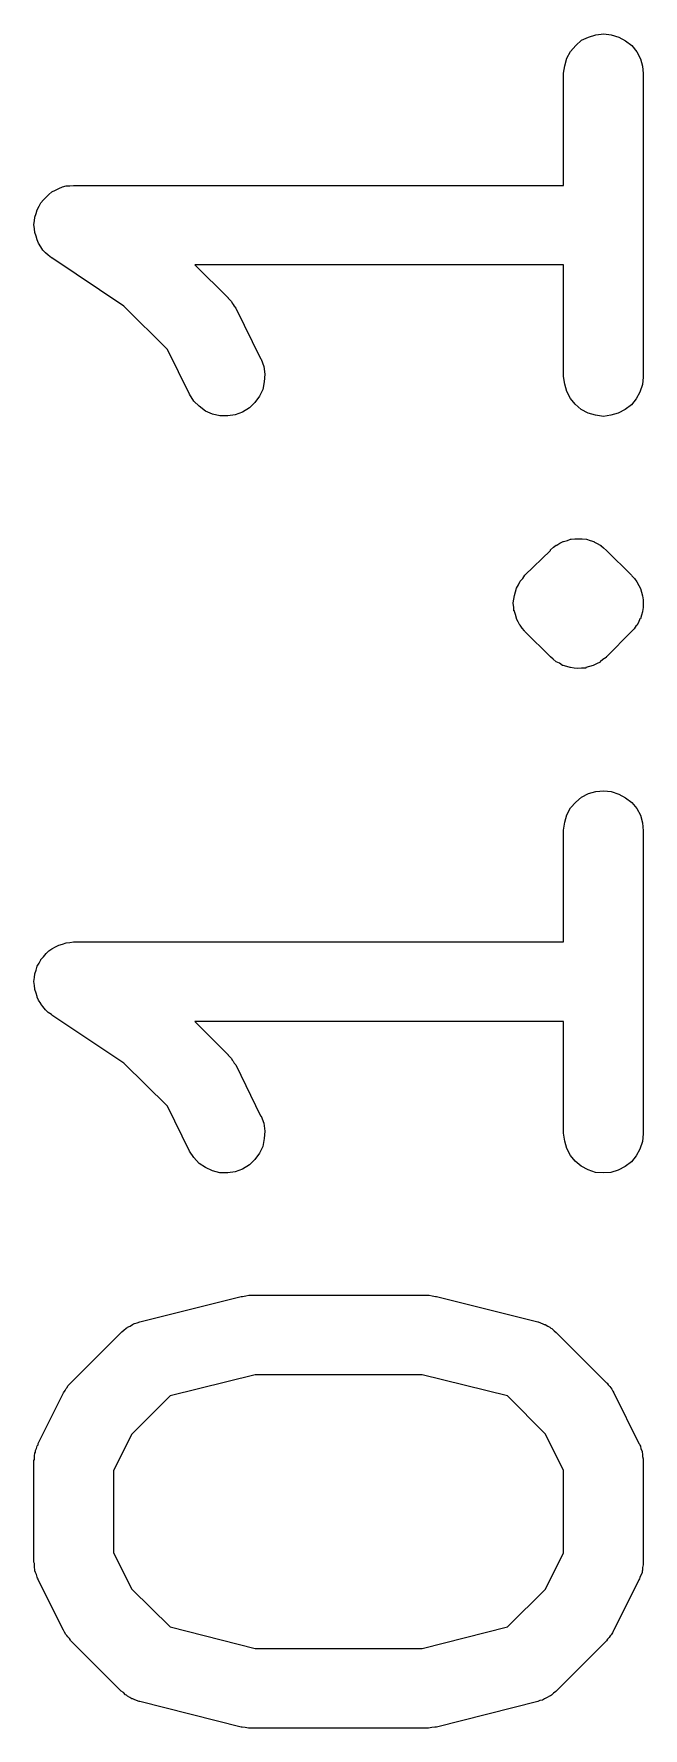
# Model space of a CAD drawing. Extents: x 160.5 to 231.1, y -123.8 to -81.5.
# Drawn here: x 198.852 to 200.002, y -112.449 to -109.251 of the extents above; entities that cross this region are included whole.
import ezdxf

# ---------------------------------------------------------------- set-up
doc = ezdxf.new("R2010")
doc.units = 0
doc.layers.add('BLACK', color=7, linetype='CONTINUOUS')

msp = doc.modelspace()

# ---------------------------------------------------------------- linework, layer by layer
at = {"layer": 'BLACK', "linetype": 'CONTINUOUS'}
for p, q in [((199.865, -109.284), (199.875, -109.273)), ((199.875, -109.273), (199.886, -109.263)), ((199.886, -109.263), (199.899, -109.257)), ((199.899, -109.257), (199.913, -109.253)), ((199.913, -109.253), (199.928, -109.251)), ((199.928, -109.251), (199.942, -109.253)), ((199.942, -109.253), (199.956, -109.257)), ((199.956, -109.257), (199.969, -109.264)), ((199.969, -109.264), (199.981, -109.273)), ((199.981, -109.273), (199.99, -109.285)), ((199.854, -109.311), (199.858, -109.297)), ((199.858, -109.297), (199.865, -109.284)), ((199.99, -109.285), (199.997, -109.298)), ((199.997, -109.298), (200.001, -109.312)), ((199.852, -109.325), (199.854, -109.311)), ((199.852, -109.326), (199.852, -109.325)), ((199.852, -109.537), (199.852, -109.326)), ((200.001, -109.312), (200.002, -109.326)), ((200.002, -109.326), (200.002, -109.898)), ((198.87, -109.564), (198.875, -109.559)), ((198.875, -109.559), (198.88, -109.554)), ((198.875, -109.559), (198.875, -109.559)), ((198.875, -109.559), (198.875, -109.559)), ((198.88, -109.554), (198.886, -109.549)), ((198.886, -109.549), (198.893, -109.546)), ((198.886, -109.549), (198.886, -109.549)), ((198.886, -109.549), (198.886, -109.549)), ((198.893, -109.546), (198.899, -109.543)), ((198.899, -109.543), (198.906, -109.54)), ((198.899, -109.543), (198.899, -109.543)), ((198.899, -109.543), (198.899, -109.543)), ((198.906, -109.54), (198.913, -109.538)), ((198.913, -109.538), (198.913, -109.538)), ((198.913, -109.538), (198.913, -109.538)), ((198.913, -109.538), (198.92, -109.538)), ((198.92, -109.538), (198.927, -109.537)), ((198.927, -109.537), (199.852, -109.537)), ((198.854, -109.597), (198.856, -109.59)), ((198.856, -109.59), (198.858, -109.583)), ((198.858, -109.583), (198.862, -109.576)), ((198.858, -109.583), (198.858, -109.583)), ((198.858, -109.583), (198.858, -109.583)), ((198.862, -109.576), (198.865, -109.57)), ((198.865, -109.57), (198.87, -109.564)), ((198.865, -109.57), (198.865, -109.57)), ((198.865, -109.57), (198.865, -109.57)), ((198.852, -109.611), (198.853, -109.604)), ((198.853, -109.619), (198.852, -109.611)), ((198.852, -109.611), (198.852, -109.611)), ((198.852, -109.611), (198.852, -109.611)), ((198.853, -109.604), (198.854, -109.597)), ((198.854, -109.626), (198.853, -109.619)), ((198.854, -109.597), (198.854, -109.597)), ((198.854, -109.597), (198.854, -109.597)), ((198.856, -109.633), (198.854, -109.626)), ((198.854, -109.626), (198.854, -109.626)), ((198.854, -109.626), (198.854, -109.626)), ((198.858, -109.64), (198.856, -109.633)), ((198.861, -109.646), (198.858, -109.64)), ((198.858, -109.64), (198.858, -109.64)), ((198.858, -109.64), (198.858, -109.64)), ((198.865, -109.653), (198.861, -109.646)), ((198.869, -109.659), (198.865, -109.653)), ((198.865, -109.653), (198.865, -109.653)), ((198.865, -109.653), (198.865, -109.653)), ((198.874, -109.664), (198.869, -109.659)), ((198.879, -109.669), (198.874, -109.664)), ((198.874, -109.664), (198.874, -109.664)), ((198.874, -109.664), (198.874, -109.664)), ((198.885, -109.674), (198.879, -109.669)), ((198.886, -109.674), (198.885, -109.674)), ((198.885, -109.674), (198.885, -109.674)), ((198.885, -109.674), (198.885, -109.674)), ((198.885, -109.674), (198.885, -109.674)), ((199.022, -109.765), (198.886, -109.674)), ((199.852, -109.687), (199.156, -109.687)), ((199.156, -109.687), (199.219, -109.749)), ((199.852, -109.898), (199.852, -109.687)), ((199.219, -109.749), (199.219, -109.75)), ((199.219, -109.75), (199.222, -109.753)), ((199.222, -109.753), (199.225, -109.756)), ((199.104, -109.847), (199.022, -109.765)), ((199.225, -109.756), (199.226, -109.759)), ((199.226, -109.759), (199.228, -109.762)), ((199.228, -109.762), (199.23, -109.765)), ((199.23, -109.765), (199.233, -109.769)), ((199.233, -109.769), (199.28, -109.864)), ((199.146, -109.931), (199.104, -109.847)), ((199.28, -109.864), (199.281, -109.865)), ((199.281, -109.865), (199.286, -109.879)), ((199.286, -109.879), (199.288, -109.893)), ((199.287, -109.908), (199.284, -109.922)), ((199.288, -109.893), (199.287, -109.908)), ((199.854, -109.912), (199.852, -109.898)), ((199.858, -109.926), (199.854, -109.912)), ((200.001, -109.913), (199.996, -109.927)), ((200.002, -109.899), (200.001, -109.913)), ((200.002, -109.898), (200.002, -109.899)), ((199.154, -109.944), (199.146, -109.931)), ((199.164, -109.954), (199.154, -109.944)), ((199.269, -109.947), (199.259, -109.957)), ((199.278, -109.935), (199.269, -109.947)), ((199.284, -109.922), (199.278, -109.935)), ((199.865, -109.939), (199.858, -109.926)), ((199.874, -109.95), (199.865, -109.939)), ((199.989, -109.94), (199.98, -109.951)), ((199.996, -109.927), (199.989, -109.94)), ((199.176, -109.963), (199.164, -109.954)), ((199.189, -109.969), (199.176, -109.963)), ((199.203, -109.972), (199.189, -109.969)), ((199.218, -109.972), (199.203, -109.972)), ((199.232, -109.97), (199.218, -109.972)), ((199.246, -109.965), (199.232, -109.97)), ((199.259, -109.957), (199.246, -109.965)), ((199.885, -109.96), (199.874, -109.95)), ((199.898, -109.967), (199.885, -109.96)), ((199.912, -109.971), (199.898, -109.967)), ((199.927, -109.973), (199.912, -109.971)), ((199.941, -109.971), (199.927, -109.973)), ((199.955, -109.967), (199.941, -109.971)), ((199.968, -109.96), (199.955, -109.967)), ((199.98, -109.951), (199.968, -109.96)), ((199.779, -110.273), (199.827, -110.226)), ((199.827, -110.225), (199.833, -110.22)), ((199.827, -110.226), (199.827, -110.225)), ((199.827, -110.225), (199.827, -110.225)), ((199.827, -110.225), (199.827, -110.225)), ((199.827, -110.225), (199.827, -110.225)), ((199.833, -110.22), (199.838, -110.216)), ((199.838, -110.216), (199.839, -110.216)), ((199.839, -110.216), (199.845, -110.212)), ((199.839, -110.216), (199.839, -110.216)), ((199.845, -110.212), (199.851, -110.209)), ((199.851, -110.209), (199.852, -110.209)), ((199.852, -110.209), (199.859, -110.207)), ((199.852, -110.209), (199.852, -110.209)), ((199.859, -110.207), (199.865, -110.205)), ((199.865, -110.205), (199.866, -110.205)), ((199.866, -110.205), (199.873, -110.204)), ((199.866, -110.205), (199.866, -110.205)), ((199.873, -110.204), (199.88, -110.204)), ((199.88, -110.204), (199.881, -110.204)), ((199.88, -110.204), (199.88, -110.204)), ((199.881, -110.204), (199.887, -110.204)), ((199.887, -110.204), (199.895, -110.205)), ((199.895, -110.205), (199.895, -110.205)), ((199.895, -110.205), (199.895, -110.205)), ((199.895, -110.205), (199.902, -110.207)), ((199.902, -110.207), (199.909, -110.209)), ((199.909, -110.209), (199.909, -110.209)), ((199.909, -110.209), (199.909, -110.21)), ((199.909, -110.21), (199.915, -110.213)), ((199.915, -110.213), (199.921, -110.216)), ((199.921, -110.216), (199.922, -110.216)), ((199.922, -110.216), (199.922, -110.217)), ((199.922, -110.217), (199.927, -110.221)), ((199.927, -110.221), (199.933, -110.226)), ((199.933, -110.226), (199.98, -110.273)), ((199.761, -110.304), (199.763, -110.297)), ((199.763, -110.297), (199.767, -110.291)), ((199.763, -110.297), (199.763, -110.297)), ((199.763, -110.297), (199.763, -110.297)), ((199.763, -110.297), (199.763, -110.297)), ((199.763, -110.297), (199.763, -110.297)), ((199.767, -110.291), (199.77, -110.284)), ((199.77, -110.284), (199.775, -110.279)), ((199.77, -110.284), (199.77, -110.284)), ((199.77, -110.284), (199.77, -110.284)), ((199.77, -110.284), (199.77, -110.284)), ((199.77, -110.284), (199.77, -110.284)), ((199.775, -110.279), (199.779, -110.273)), ((199.98, -110.273), (199.981, -110.274)), ((199.981, -110.274), (199.981, -110.274)), ((199.981, -110.274), (199.981, -110.274)), ((199.981, -110.274), (199.981, -110.274)), ((199.981, -110.274), (199.981, -110.274)), ((199.981, -110.274), (199.981, -110.274)), ((199.981, -110.274), (199.981, -110.274)), ((199.981, -110.274), (199.986, -110.279)), ((199.986, -110.279), (199.99, -110.285)), ((199.99, -110.285), (199.99, -110.285)), ((199.99, -110.285), (199.99, -110.285)), ((199.99, -110.285), (199.99, -110.285)), ((199.99, -110.285), (199.99, -110.285)), ((199.99, -110.285), (199.994, -110.292)), ((199.994, -110.292), (199.997, -110.298)), ((199.997, -110.298), (199.997, -110.298)), ((199.997, -110.298), (199.997, -110.298)), ((199.997, -110.298), (199.997, -110.298)), ((199.997, -110.298), (199.997, -110.298)), ((199.997, -110.298), (199.999, -110.305)), ((199.757, -110.325), (199.758, -110.318)), ((199.757, -110.326), (199.757, -110.325)), ((199.758, -110.333), (199.757, -110.326)), ((199.757, -110.326), (199.757, -110.326)), ((199.757, -110.326), (199.757, -110.326)), ((199.757, -110.326), (199.757, -110.326)), ((199.758, -110.318), (199.759, -110.311)), ((199.759, -110.311), (199.761, -110.304)), ((199.759, -110.311), (199.759, -110.311)), ((199.759, -110.311), (199.759, -110.311)), ((199.759, -110.311), (199.759, -110.311)), ((199.759, -110.311), (199.759, -110.311)), ((199.999, -110.305), (200.001, -110.312)), ((200.001, -110.312), (200.001, -110.312)), ((200.001, -110.312), (200.001, -110.312)), ((200.001, -110.312), (200.001, -110.312)), ((200.001, -110.312), (200.001, -110.312)), ((200.001, -110.312), (200.002, -110.319)), ((200.002, -110.319), (200.002, -110.326)), ((200.002, -110.326), (200.002, -110.327)), ((200.002, -110.327), (200.002, -110.327)), ((200.002, -110.327), (200.002, -110.327)), ((200.002, -110.327), (200.002, -110.327)), ((200.002, -110.327), (200.002, -110.334)), ((199.758, -110.34), (199.758, -110.333)), ((199.759, -110.34), (199.758, -110.34)), ((199.758, -110.34), (199.758, -110.34)), ((199.758, -110.34), (199.758, -110.34)), ((199.759, -110.341), (199.759, -110.34)), ((199.761, -110.347), (199.759, -110.341)), ((199.763, -110.354), (199.761, -110.347)), ((199.763, -110.355), (199.763, -110.354)), ((199.763, -110.354), (199.763, -110.354)), ((199.763, -110.354), (199.763, -110.354)), ((199.763, -110.354), (199.763, -110.354)), ((199.766, -110.361), (199.763, -110.355)), ((199.769, -110.367), (199.766, -110.361)), ((199.993, -110.362), (199.99, -110.368)), ((199.996, -110.355), (199.993, -110.362)), ((199.997, -110.355), (199.996, -110.355)), ((199.996, -110.355), (199.996, -110.355)), ((199.999, -110.348), (199.997, -110.355)), ((199.997, -110.355), (199.997, -110.355)), ((199.997, -110.355), (199.997, -110.355)), ((200.001, -110.342), (199.999, -110.348)), ((199.999, -110.348), (199.999, -110.348)), ((200.002, -110.334), (200.001, -110.341)), ((200.001, -110.341), (200.001, -110.341)), ((200.001, -110.341), (200.001, -110.341)), ((200.001, -110.341), (200.001, -110.341)), ((200.001, -110.341), (200.001, -110.342)), ((199.77, -110.367), (199.769, -110.367)), ((199.769, -110.367), (199.769, -110.367)), ((199.769, -110.367), (199.769, -110.367)), ((199.769, -110.367), (199.769, -110.367)), ((199.774, -110.373), (199.77, -110.367)), ((199.778, -110.378), (199.774, -110.373)), ((199.779, -110.379), (199.778, -110.378)), ((199.827, -110.427), (199.779, -110.379)), ((199.779, -110.379), (199.779, -110.379)), ((199.779, -110.379), (199.779, -110.379)), ((199.779, -110.379), (199.779, -110.379)), ((199.779, -110.379), (199.779, -110.379)), ((199.779, -110.379), (199.779, -110.379)), ((199.779, -110.379), (199.779, -110.379)), ((199.98, -110.379), (199.933, -110.427)), ((199.985, -110.374), (199.98, -110.379)), ((199.989, -110.368), (199.985, -110.374)), ((199.99, -110.368), (199.989, -110.368)), ((199.989, -110.368), (199.989, -110.368)), ((199.99, -110.368), (199.99, -110.368)), ((199.99, -110.368), (199.99, -110.368)), ((199.832, -110.431), (199.827, -110.427)), ((199.838, -110.436), (199.832, -110.431)), ((199.844, -110.439), (199.838, -110.436)), ((199.838, -110.436), (199.838, -110.436)), ((199.838, -110.436), (199.838, -110.436)), ((199.85, -110.443), (199.844, -110.439)), ((199.851, -110.443), (199.85, -110.443)), ((199.858, -110.445), (199.851, -110.443)), ((199.851, -110.443), (199.851, -110.443)), ((199.864, -110.447), (199.858, -110.445)), ((199.865, -110.447), (199.864, -110.447)), ((199.872, -110.448), (199.865, -110.447)), ((199.865, -110.447), (199.865, -110.447)), ((199.879, -110.449), (199.872, -110.448)), ((199.886, -110.448), (199.879, -110.449)), ((199.879, -110.449), (199.879, -110.449)), ((199.879, -110.449), (199.879, -110.449)), ((199.894, -110.448), (199.886, -110.448)), ((199.901, -110.445), (199.894, -110.447)), ((199.894, -110.447), (199.894, -110.447)), ((199.894, -110.447), (199.894, -110.448)), ((199.908, -110.443), (199.901, -110.445)), ((199.914, -110.44), (199.908, -110.443)), ((199.908, -110.443), (199.908, -110.443)), ((199.908, -110.443), (199.908, -110.443)), ((199.921, -110.437), (199.914, -110.44)), ((199.926, -110.432), (199.921, -110.436)), ((199.921, -110.436), (199.921, -110.437)), ((199.921, -110.437), (199.921, -110.437)), ((199.932, -110.428), (199.926, -110.432)), ((199.933, -110.427), (199.932, -110.427)), ((199.932, -110.427), (199.932, -110.427)), ((199.932, -110.427), (199.932, -110.427)), ((199.932, -110.427), (199.932, -110.428)), ((199.899, -110.685), (199.913, -110.681)), ((199.913, -110.681), (199.928, -110.68)), ((199.928, -110.68), (199.942, -110.681)), ((199.942, -110.681), (199.956, -110.686)), ((199.858, -110.725), (199.865, -110.712)), ((199.865, -110.712), (199.875, -110.701)), ((199.875, -110.701), (199.886, -110.692)), ((199.886, -110.692), (199.899, -110.685)), ((199.956, -110.686), (199.969, -110.693)), ((199.969, -110.693), (199.981, -110.702)), ((199.981, -110.702), (199.99, -110.713)), ((199.99, -110.713), (199.997, -110.726)), ((199.852, -110.754), (199.854, -110.739)), ((199.854, -110.739), (199.858, -110.725)), ((199.997, -110.726), (200.001, -110.74)), ((200.001, -110.74), (200.002, -110.755)), ((199.852, -110.755), (199.852, -110.754)), ((199.852, -110.965), (199.852, -110.755)), ((200.002, -110.755), (200.002, -111.326)), ((198.899, -110.971), (198.906, -110.969)), ((198.906, -110.969), (198.913, -110.967)), ((198.913, -110.967), (198.92, -110.966)), ((198.913, -110.967), (198.913, -110.967)), ((198.913, -110.967), (198.913, -110.967)), ((198.92, -110.966), (198.927, -110.965)), ((198.927, -110.965), (199.852, -110.965)), ((198.862, -111.005), (198.865, -110.999)), ((198.865, -110.998), (198.87, -110.993)), ((198.865, -110.999), (198.865, -110.998)), ((198.865, -110.998), (198.865, -110.998)), ((198.87, -110.993), (198.875, -110.987)), ((198.875, -110.987), (198.88, -110.982)), ((198.875, -110.987), (198.875, -110.987)), ((198.875, -110.987), (198.875, -110.987)), ((198.88, -110.982), (198.886, -110.978)), ((198.886, -110.978), (198.893, -110.974)), ((198.886, -110.978), (198.886, -110.978)), ((198.886, -110.978), (198.886, -110.978)), ((198.893, -110.974), (198.899, -110.971)), ((198.899, -110.971), (198.899, -110.971)), ((198.899, -110.971), (198.899, -110.971)), ((198.852, -111.04), (198.853, -111.032)), ((198.853, -111.032), (198.854, -111.025)), ((198.854, -111.025), (198.856, -111.018)), ((198.854, -111.025), (198.854, -111.025)), ((198.854, -111.025), (198.854, -111.025)), ((198.856, -111.018), (198.858, -111.011)), ((198.858, -111.011), (198.862, -111.005)), ((198.858, -111.011), (198.858, -111.011)), ((198.858, -111.011), (198.858, -111.011)), ((198.853, -111.047), (198.852, -111.04)), ((198.852, -111.04), (198.852, -111.04)), ((198.852, -111.04), (198.852, -111.04)), ((198.854, -111.054), (198.853, -111.047)), ((198.854, -111.055), (198.854, -111.054)), ((198.854, -111.054), (198.854, -111.054)), ((198.856, -111.062), (198.854, -111.055)), ((198.858, -111.068), (198.856, -111.062)), ((198.858, -111.069), (198.858, -111.068)), ((198.861, -111.075), (198.858, -111.069)), ((198.858, -111.069), (198.858, -111.069)), ((198.865, -111.081), (198.861, -111.075)), ((198.865, -111.082), (198.865, -111.081)), ((198.865, -111.081), (198.865, -111.081)), ((198.869, -111.087), (198.865, -111.082)), ((198.874, -111.093), (198.869, -111.087)), ((198.879, -111.098), (198.874, -111.093)), ((198.874, -111.093), (198.874, -111.093)), ((198.874, -111.093), (198.874, -111.093)), ((198.885, -111.102), (198.879, -111.098)), ((198.886, -111.103), (198.885, -111.102)), ((198.885, -111.102), (198.885, -111.102)), ((198.885, -111.102), (198.885, -111.102)), ((198.885, -111.102), (198.885, -111.102)), ((199.022, -111.194), (198.886, -111.103)), ((199.852, -111.115), (199.156, -111.115)), ((199.156, -111.115), (199.219, -111.178)), ((199.852, -111.326), (199.852, -111.115)), ((199.104, -111.275), (199.022, -111.194)), ((199.219, -111.178), (199.219, -111.179)), ((199.219, -111.179), (199.222, -111.182)), ((199.222, -111.182), (199.225, -111.185)), ((199.225, -111.185), (199.226, -111.188)), ((199.226, -111.188), (199.228, -111.19)), ((199.228, -111.19), (199.23, -111.194)), ((199.23, -111.194), (199.233, -111.197)), ((199.233, -111.197), (199.28, -111.293)), ((199.146, -111.36), (199.104, -111.275)), ((199.28, -111.293), (199.281, -111.294)), ((199.281, -111.294), (199.286, -111.307)), ((199.286, -111.307), (199.288, -111.322)), ((199.288, -111.322), (199.287, -111.336)), ((199.284, -111.351), (199.278, -111.364)), ((199.287, -111.336), (199.284, -111.351)), ((199.854, -111.341), (199.852, -111.326)), ((199.858, -111.355), (199.854, -111.341)), ((200.001, -111.342), (199.996, -111.356)), ((200.002, -111.327), (200.001, -111.342)), ((200.002, -111.326), (200.002, -111.327)), ((199.154, -111.372), (199.146, -111.36)), ((199.164, -111.383), (199.154, -111.372)), ((199.176, -111.391), (199.164, -111.383)), ((199.259, -111.386), (199.246, -111.394)), ((199.269, -111.376), (199.259, -111.386)), ((199.278, -111.364), (199.269, -111.376)), ((199.865, -111.368), (199.858, -111.355)), ((199.874, -111.379), (199.865, -111.368)), ((199.885, -111.388), (199.874, -111.379)), ((199.98, -111.38), (199.968, -111.389)), ((199.989, -111.369), (199.98, -111.38)), ((199.996, -111.356), (199.989, -111.369)), ((199.189, -111.397), (199.176, -111.391)), ((199.203, -111.401), (199.189, -111.397)), ((199.218, -111.401), (199.203, -111.401)), ((199.232, -111.399), (199.218, -111.401)), ((199.246, -111.394), (199.232, -111.399)), ((199.898, -111.395), (199.885, -111.388)), ((199.912, -111.4), (199.898, -111.395)), ((199.927, -111.401), (199.912, -111.4)), ((199.941, -111.4), (199.927, -111.401)), ((199.955, -111.396), (199.941, -111.4)), ((199.968, -111.389), (199.955, -111.396)), ((199.052, -111.682), (199.243, -111.634)), ((199.243, -111.634), (199.244, -111.634)), ((199.244, -111.634), (199.245, -111.634)), ((199.245, -111.634), (199.246, -111.634)), ((199.246, -111.634), (199.252, -111.633)), ((199.252, -111.633), (199.258, -111.632)), ((199.258, -111.632), (199.259, -111.632)), ((199.259, -111.632), (199.261, -111.632)), ((199.261, -111.632), (199.594, -111.632)), ((199.594, -111.632), (199.595, -111.632)), ((199.595, -111.632), (199.596, -111.632)), ((199.596, -111.632), (199.598, -111.632)), ((199.598, -111.632), (199.604, -111.633)), ((199.604, -111.633), (199.61, -111.634)), ((199.61, -111.634), (199.611, -111.634)), ((199.611, -111.634), (199.612, -111.634)), ((199.612, -111.634), (199.803, -111.682)), ((198.922, -111.797), (199.017, -111.702)), ((199.017, -111.702), (199.018, -111.701)), ((199.018, -111.701), (199.022, -111.698)), ((199.022, -111.698), (199.026, -111.694)), ((199.026, -111.694), (199.028, -111.693)), ((199.028, -111.693), (199.029, -111.692)), ((199.029, -111.692), (199.034, -111.69)), ((199.034, -111.69), (199.038, -111.687)), ((199.038, -111.687), (199.04, -111.686)), ((199.04, -111.686), (199.042, -111.685)), ((199.042, -111.685), (199.047, -111.684)), ((199.047, -111.684), (199.052, -111.682)), ((199.803, -111.682), (199.804, -111.682)), ((199.804, -111.682), (199.808, -111.684)), ((199.808, -111.684), (199.813, -111.686)), ((199.813, -111.686), (199.815, -111.687)), ((199.815, -111.687), (199.817, -111.687)), ((199.817, -111.687), (199.822, -111.69)), ((199.822, -111.69), (199.826, -111.692)), ((199.826, -111.692), (199.828, -111.694)), ((199.828, -111.694), (199.83, -111.695)), ((199.83, -111.695), (199.834, -111.699)), ((199.834, -111.699), (199.838, -111.702)), ((199.838, -111.702), (199.933, -111.797)), ((198.916, -111.803), (198.919, -111.8)), ((198.919, -111.8), (198.922, -111.797)), ((199.27, -111.782), (199.109, -111.822)), ((199.585, -111.782), (199.27, -111.782)), ((199.746, -111.822), (199.585, -111.782)), ((199.933, -111.797), (199.934, -111.798)), ((199.934, -111.798), (199.936, -111.801)), ((199.936, -111.801), (199.939, -111.804)), ((198.86, -111.912), (198.908, -111.816)), ((198.908, -111.816), (198.911, -111.812)), ((198.908, -111.816), (198.908, -111.816)), ((198.911, -111.812), (198.913, -111.808)), ((198.913, -111.808), (198.915, -111.806)), ((198.915, -111.806), (198.916, -111.803)), ((199.109, -111.822), (199.037, -111.894)), ((199.818, -111.894), (199.746, -111.822)), ((199.939, -111.804), (199.941, -111.807)), ((199.941, -111.807), (199.943, -111.809)), ((199.943, -111.809), (199.945, -111.813)), ((199.945, -111.813), (199.947, -111.816)), ((199.947, -111.816), (199.994, -111.912)), ((199.037, -111.894), (199.002, -111.963)), ((199.852, -111.963), (199.818, -111.894)), ((198.854, -111.93), (198.855, -111.928)), ((198.855, -111.925), (198.857, -111.921)), ((198.855, -111.928), (198.855, -111.925)), ((198.857, -111.921), (198.858, -111.916)), ((198.858, -111.916), (198.86, -111.914)), ((198.86, -111.914), (198.86, -111.912)), ((199.994, -111.912), (199.995, -111.913)), ((199.995, -111.913), (199.996, -111.915)), ((199.996, -111.915), (199.997, -111.917)), ((199.997, -111.917), (199.998, -111.922)), ((199.998, -111.922), (200, -111.926)), ((200, -111.926), (200, -111.929)), ((200, -111.929), (200.001, -111.931)), ((198.852, -111.944), (198.853, -111.942)), ((198.852, -111.945), (198.852, -111.944)), ((198.852, -112.136), (198.852, -111.945)), ((198.853, -111.935), (198.854, -111.93)), ((198.853, -111.94), (198.853, -111.935)), ((198.853, -111.942), (198.853, -111.94)), ((200.001, -111.931), (200.001, -111.936)), ((200.001, -111.936), (200.002, -111.941)), ((200.002, -111.941), (200.002, -111.943)), ((200.002, -111.943), (200.002, -111.945)), ((200.002, -111.945), (200.002, -112.136)), ((199.002, -111.963), (199.002, -112.118)), ((199.852, -112.118), (199.852, -111.963)), ((199.002, -112.118), (199.037, -112.187)), ((199.818, -112.187), (199.852, -112.118)), ((198.853, -112.138), (198.852, -112.136)), ((198.853, -112.14), (198.853, -112.138)), ((198.853, -112.145), (198.853, -112.14)), ((198.854, -112.15), (198.853, -112.145)), ((198.854, -112.152), (198.854, -112.15)), ((198.855, -112.155), (198.854, -112.152)), ((200.001, -112.151), (200, -112.153)), ((200, -112.153), (200, -112.156)), ((200.002, -112.141), (200.001, -112.146)), ((200.001, -112.146), (200.001, -112.151)), ((200.002, -112.136), (200.002, -112.137)), ((200.002, -112.137), (200.002, -112.139)), ((200.002, -112.139), (200.002, -112.141)), ((198.857, -112.159), (198.855, -112.155)), ((198.858, -112.164), (198.857, -112.159)), ((198.859, -112.166), (198.858, -112.164)), ((198.86, -112.168), (198.859, -112.166)), ((198.86, -112.169), (198.86, -112.168)), ((198.908, -112.264), (198.86, -112.169)), ((199.994, -112.169), (199.947, -112.264)), ((199.995, -112.167), (199.994, -112.169)), ((199.996, -112.165), (199.995, -112.167)), ((199.998, -112.16), (199.996, -112.165)), ((200, -112.156), (199.998, -112.16)), ((199.037, -112.187), (199.109, -112.258)), ((199.746, -112.258), (199.818, -112.187)), ((198.91, -112.268), (198.908, -112.264)), ((198.912, -112.272), (198.91, -112.268)), ((198.914, -112.274), (198.912, -112.272)), ((198.916, -112.277), (198.914, -112.274)), ((198.919, -112.28), (198.916, -112.277)), ((198.921, -112.283), (198.919, -112.28)), ((199.109, -112.258), (199.27, -112.299)), ((199.585, -112.299), (199.746, -112.258)), ((199.935, -112.281), (199.933, -112.284)), ((199.938, -112.278), (199.935, -112.281)), ((199.94, -112.275), (199.938, -112.278)), ((199.942, -112.273), (199.94, -112.275)), ((199.944, -112.269), (199.942, -112.273)), ((199.946, -112.265), (199.944, -112.269)), ((199.947, -112.264), (199.946, -112.265)), ((198.922, -112.284), (198.921, -112.283)), ((199.017, -112.379), (198.922, -112.284)), ((199.27, -112.299), (199.585, -112.299)), ((199.933, -112.284), (199.838, -112.379)), ((199.021, -112.382), (199.017, -112.379)), ((199.025, -112.386), (199.021, -112.382)), ((199.027, -112.387), (199.025, -112.386)), ((199.029, -112.389), (199.027, -112.387)), ((199.033, -112.391), (199.029, -112.389)), ((199.037, -112.394), (199.033, -112.391)), ((199.039, -112.394), (199.037, -112.394)), ((199.041, -112.395), (199.039, -112.394)), ((199.046, -112.397), (199.041, -112.395)), ((199.051, -112.399), (199.046, -112.397)), ((199.052, -112.399), (199.051, -112.399)), ((199.243, -112.447), (199.052, -112.399)), ((199.803, -112.399), (199.612, -112.447)), ((199.807, -112.397), (199.803, -112.399)), ((199.812, -112.396), (199.807, -112.397)), ((199.814, -112.395), (199.812, -112.396)), ((199.816, -112.394), (199.814, -112.395)), ((199.821, -112.391), (199.816, -112.394)), ((199.825, -112.389), (199.821, -112.391)), ((199.827, -112.388), (199.825, -112.389)), ((199.829, -112.387), (199.827, -112.388)), ((199.833, -112.383), (199.829, -112.387)), ((199.837, -112.38), (199.833, -112.383)), ((199.838, -112.379), (199.837, -112.38)), ((199.244, -112.447), (199.243, -112.447)), ((199.245, -112.447), (199.244, -112.447)), ((199.251, -112.448), (199.245, -112.447)), ((199.257, -112.449), (199.251, -112.448)), ((199.258, -112.449), (199.257, -112.449)), ((199.26, -112.449), (199.258, -112.449)), ((199.261, -112.449), (199.26, -112.449)), ((199.594, -112.449), (199.261, -112.449)), ((199.595, -112.449), (199.594, -112.449)), ((199.597, -112.449), (199.595, -112.449)), ((199.603, -112.448), (199.597, -112.449)), ((199.609, -112.447), (199.603, -112.448)), ((199.61, -112.447), (199.609, -112.447)), ((199.611, -112.447), (199.61, -112.447)), ((199.612, -112.447), (199.611, -112.447))]:
    msp.add_line(p, q, dxfattribs=at)

doc.saveas('drawing.dxf')
